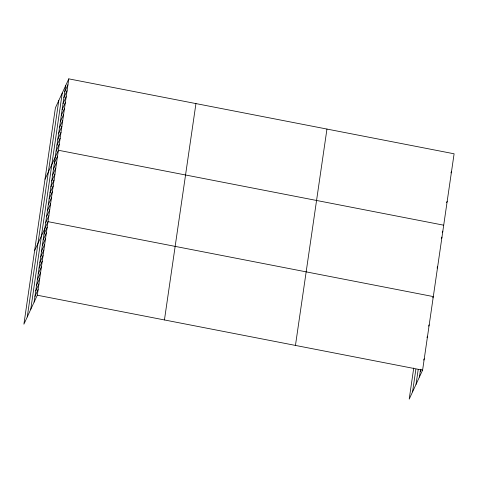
<?xml version="1.0" encoding="UTF-8"?>
<svg xmlns="http://www.w3.org/2000/svg" width="478" height="478" viewBox="0 0 478 478"><rect width="100%" height="100%" fill="white"/><g stroke="black" fill="none" stroke-linecap="round" stroke-linejoin="round"><path stroke-width="0.72" d="M27.27 316.914L58.77 100.553M30.741 309.397L62.248 93.037M34.117 302.102L65.617 85.741M68.796 78.858L55.4 107.849L23.9 324.209L37.296 295.219L68.796 78.858L454.1 153.791L422.6 370.151L409.204 399.142L413.733 368.018M164.444 319.943L195.944 103.589M295.452 345.421L326.952 129.066M412.574 391.846L415.872 369.213M416.045 384.33L418.208 369.476M419.415 377.034L420.55 369.255M64.751 91.692L67.93 84.809M63.885 97.643L67.063 90.76M63.018 103.595L66.197 96.711M62.152 109.546L65.331 102.656M61.286 115.491L64.464 108.608M60.419 121.442L63.598 114.559M59.553 127.393L62.732 120.51M58.686 133.344L61.865 126.461M57.82 139.295L60.999 132.406M56.954 145.24L60.132 138.357M56.087 151.191L59.266 144.308M45.004 179.25L58.4 150.259L443.704 225.192M54.355 163.094L57.533 156.204M53.488 169.039L56.667 162.156M52.622 174.99L55.801 168.107M51.755 180.941L54.934 174.058M50.889 186.892L54.068 180.009M50.023 192.843L53.201 185.954M49.156 198.788L52.335 191.905M48.29 204.739L51.469 197.856M47.424 210.69L50.602 203.807M46.557 216.642L49.742 209.758M45.691 222.593L48.876 215.703M34.613 250.645L48.009 221.655L433.307 296.587L432.733 297.842M44 234.196L47.185 227.313M43.175 239.854L46.36 232.971M42.351 245.513L45.535 238.63M41.532 251.171L44.711 244.288M40.708 256.829L43.886 249.946M39.883 262.494L43.062 255.605M39.059 268.152L42.237 261.263M38.234 273.81L41.413 266.921M37.409 279.469L40.594 272.579M36.585 285.127L39.77 278.244M35.76 290.785L38.945 283.902M34.942 296.444L38.12 289.56M450.921 172.893L451.501 171.644M446.589 202.642L447.169 201.387M442.258 232.392L442.837 231.137M441.391 238.343L441.971 237.088M437.065 268.092L437.639 266.838M428.611 326.133L429.19 324.879M426.962 337.45L427.541 336.195M423.669 360.083L424.249 358.829M420.24 371.376L421.112 369.494M37.296 295.219L422.6 370.151"/></g></svg>
